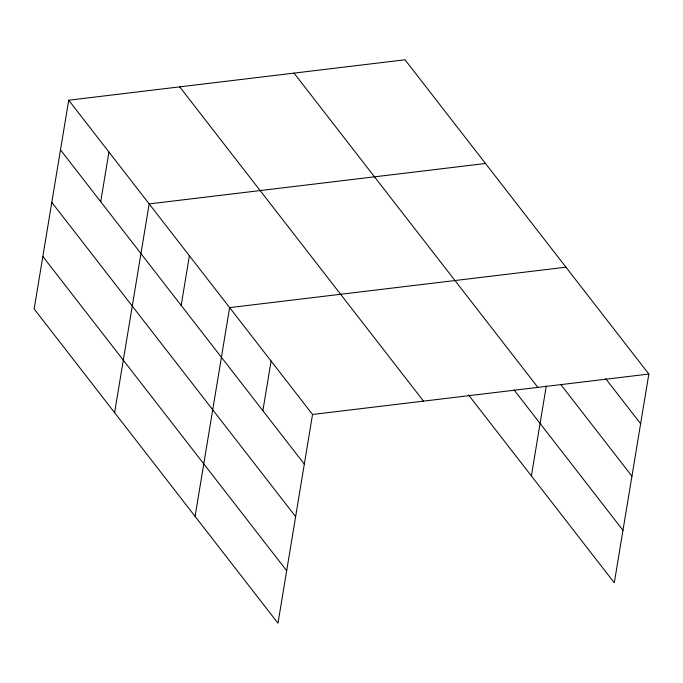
<?xml version="1.0" encoding="UTF-8"?>
<svg xmlns="http://www.w3.org/2000/svg" width="683" height="683" viewBox="0 0 683 683"><rect width="100%" height="100%" fill="white"/><g stroke="black" fill="none" stroke-linecap="round" stroke-linejoin="round"><path stroke-width="1.02" d="M68.71 100.205L34.15 308.955L277.981 623.22L312.541 414.47L68.71 100.205L405.019 59.78L648.85 374.045L614.29 582.795L468.444 394.825M100.717 201.724L108.938 152.061M114.616 412.66L149.176 203.91L485.485 163.493M181.183 305.429L189.404 255.766M195.082 516.365L229.633 307.615L565.951 267.198M262.87 410.705L271.091 361.042M531.391 475.949L546.28 386.006M312.541 414.47L648.85 374.045M605.65 378.63L640.628 423.708M560.692 384.384L631.937 476.205M294.04 73.124L537.871 387.381M514.12 389.993L622.981 530.298M179.689 86.869L423.52 401.126M60.488 149.867L304.319 464.133M51.797 202.364L295.628 516.63M42.841 256.458L286.672 570.723"/></g></svg>
